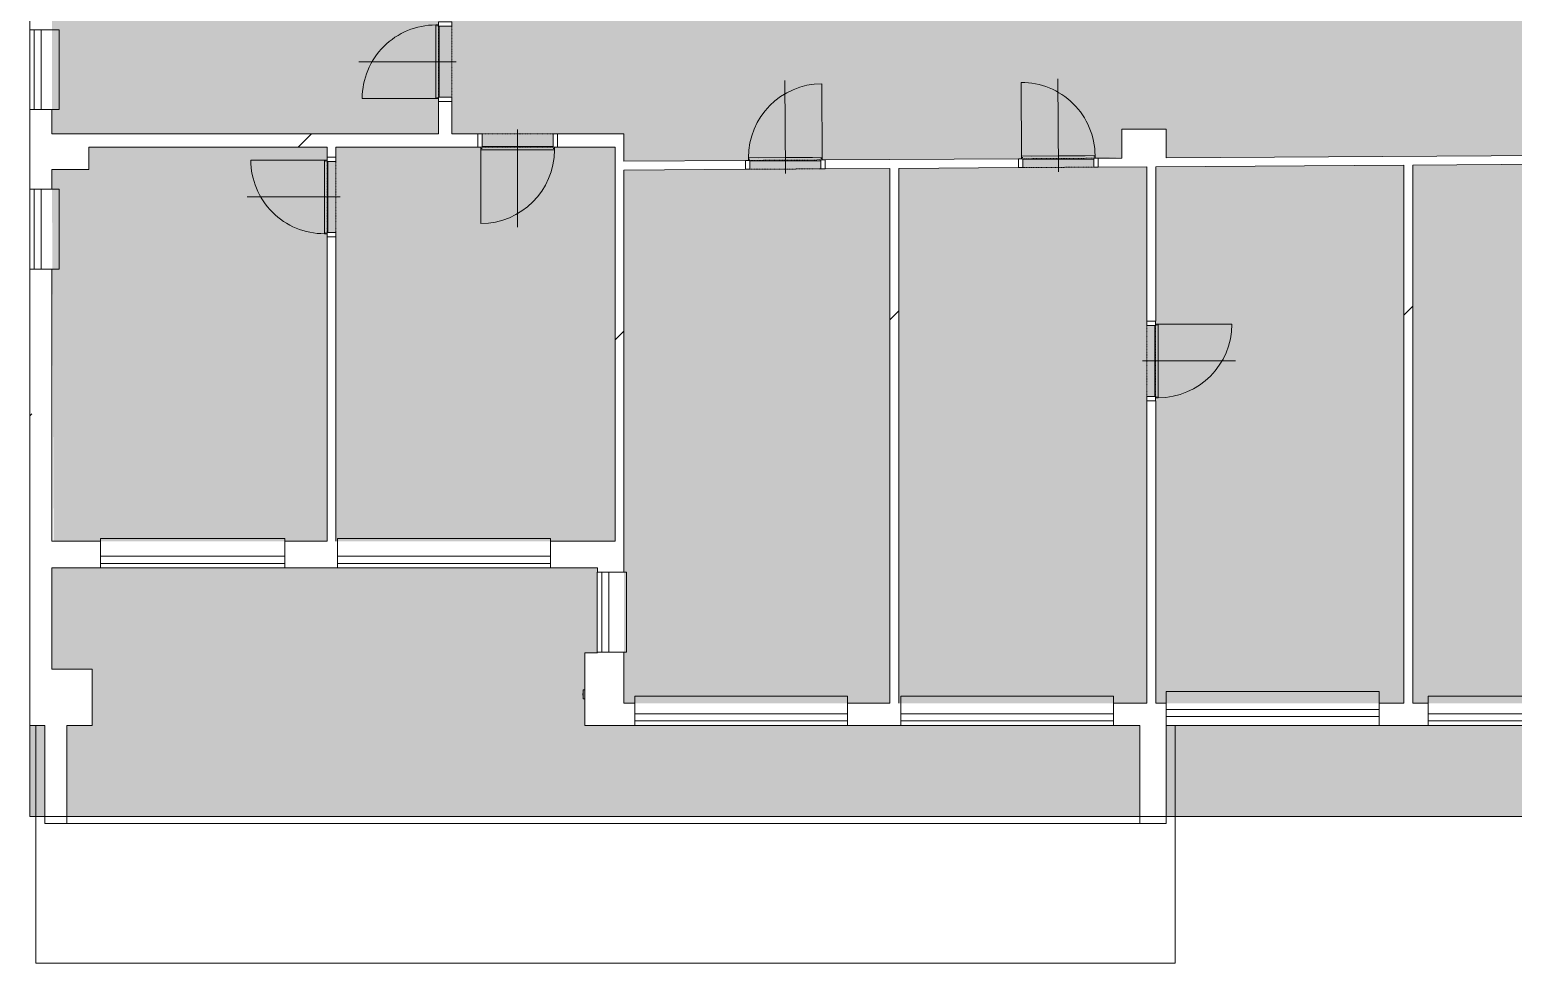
# Model space of a CAD drawing. Header units: millimetres. Extents: x -2665 to 226309, y -45352 to 20466.
# Drawn here: x 90903 to 107644, y -30617 to -20089 of the extents above; entities that cross this region are included whole.
import ezdxf

# ---------------------------------------------------------------- set-up
doc = ezdxf.new("R2010")
doc.units = ezdxf.units.MM
doc.linetypes.add('Čerchovaná se dvěma tečkami', pattern=[2.59, 1, -0.53, 0, -0.53, 0, -0.53])
for name, color, linetype, lineweight in [('A-DETL-GENF', 92, 'Continuous', 13), ('A-DETL-THIN', 151, 'Continuous', 13), ('A-DOOR', 31, 'Continuous', 13), ('A-DOOR-FRAM', 31, 'Continuous', 9), ('A-FLOR', 192, 'Continuous', 13), ('A-GENM', 13, 'Continuous', 13), ('A-GLAZ', 151, 'Continuous', 13), ('A-WALL', 113, 'Continuous', 13), ('A-WALL-PATT', 111, 'Continuous', 9), ('S-COLS', 52, 'Continuous', 13)]:
    doc.layers.add(name, color=color, linetype=linetype, lineweight=lineweight)
pattern_1 = [(45, (92359, 0), (-7184.2, 7184.2), []), (45, (95233, -3e-12), (-7184.2, 7184.2), []), (45, (100980, -7e-12), (-4310.5, 10058), [4064, -2032, 67.1, -1964.9])]

# ---------------------------------------------------------------- blocks, each defined once
blk = doc.blocks.new('DVERE_1k_oblozka - DD03_01_800x1970_koupelna-1549495-Mapka _ závislý 14')
at = {"layer": 'A-DOOR', "lineweight": 9}
for p, q in [((-415, 47), (-415, 907)), ((0, -103), (0, 947)), ((-400, 47), (-450, 47)), ((-450, 47), (-450, -53)), ((415, 77), (-415, 77)), ((-415, 77), (-415, 62)), ((-415, 62), (-400, 62)), ((-400, -53), (-400, 47)), ((-400, 37), (400, 37)), ((305, 77), (-305, 77)), ((400, 62), (415, 62)), ((450, 47), (400, 47)), ((400, 47), (400, -53)), ((415, 62), (415, 77)), ((415, 77), (415, 47)), ((415, 63), (415, 62)), ((450, -53), (450, 47)), ((-450, -53), (-400, -53)), ((400, -53), (450, -53))]:
    blk.add_line(p, q, dxfattribs=at)
at = {"layer": 'A-DOOR', "linetype": 'Čerchovaná se dvěma tečkami', "lineweight": 9}
for p, q in [((-400, 47), (400, 47)), ((-400, -53), (400, -53))]:
    blk.add_line(p, q, dxfattribs=at)
at = {"layer": 'A-DOOR', "lineweight": 9}
blk.add_arc((-415, 77), 830, 360, 90, dxfattribs=at)
at = {"layer": 'A-DOOR-FRAM'}
for p, q in [((-400, 47), (-450, 47)), ((-400, -53), (-400, 47)), ((400, 47), (400, -53)), ((400, 47), (450, 47)), ((-450, -53), (-400, -53)), ((450, -53), (400, -53))]:
    blk.add_line(p, q, dxfattribs=at)
blk = doc.blocks.new('DVERE_1k_oblozka - DD03_01_800x1970_koupelna-1549491-Mapka _ závislý 14')
at = {"layer": 'A-DOOR', "lineweight": 9}
for p, q in [((-450, 53), (-400, 53)), ((-450, -47), (-450, 53)), ((-400, 53), (-400, -47)), ((0, 103), (0, -947)), ((400, 53), (450, 53)), ((400, -47), (400, 53)), ((450, 53), (450, -47)), ((-400, -47), (-450, -47)), ((-415, -47), (-415, -907)), ((-415, -62), (-400, -62)), ((-415, -77), (-415, -62)), ((415, -77), (-415, -77)), ((-400, -37), (400, -37)), ((305, -77), (-305, -77)), ((450, -47), (400, -47)), ((400, -62), (415, -62)), ((415, -77), (415, -47)), ((415, -62), (415, -77))]:
    blk.add_line(p, q, dxfattribs=at)
at = {"layer": 'A-DOOR', "linetype": 'Čerchovaná se dvěma tečkami', "lineweight": 9}
for p, q in [((-400, 53), (400, 53)), ((-400, -47), (400, -47))]:
    blk.add_line(p, q, dxfattribs=at)
at = {"layer": 'A-DOOR', "lineweight": 9}
blk.add_arc((-415, -77), 830, 270, 0, dxfattribs=at)
at = {"layer": 'A-DOOR-FRAM'}
for p, q in [((-450, 53), (-400, 53)), ((-400, 53), (-400, -47)), ((400, -47), (400, 53)), ((450, 53), (400, 53)), ((-400, -47), (-450, -47)), ((400, -47), (450, -47))]:
    blk.add_line(p, q, dxfattribs=at)
blk = doc.blocks.new('DVERE_1k_oblozka - DD03_01_800x1970_koupelna-1549494-Mapka _ závislý 14')
at = {"layer": 'A-DOOR', "lineweight": 9}
for p, q in [((-450, 78), (-400, 78)), ((-450, -72), (-450, 78)), ((-400, 78), (-400, -72)), ((0, 128), (0, -972)), ((400, 78), (450, 78)), ((400, -72), (400, 78)), ((450, 78), (450, -72)), ((-400, -72), (-450, -72)), ((-415, -72), (-415, -932)), ((-415, -87), (-400, -87)), ((-415, -102), (-415, -87)), ((415, -102), (-415, -102)), ((-400, -62), (400, -62)), ((305, -102), (-305, -102)), ((450, -72), (400, -72)), ((400, -87), (415, -87)), ((415, -102), (415, -72)), ((415, -87), (415, -102))]:
    blk.add_line(p, q, dxfattribs=at)
at = {"layer": 'A-DOOR', "linetype": 'Čerchovaná se dvěma tečkami', "lineweight": 9}
for p, q in [((-400, 78), (400, 78)), ((-400, -72), (400, -72))]:
    blk.add_line(p, q, dxfattribs=at)
at = {"layer": 'A-DOOR', "lineweight": 9}
blk.add_arc((-415, -102), 830, 270, 0, dxfattribs=at)
at = {"layer": 'A-DOOR-FRAM'}
for p, q in [((-450, 78), (-400, 78)), ((-400, 78), (-400, -72)), ((400, -72), (400, 78)), ((450, 78), (400, 78)), ((-400, -72), (-450, -72)), ((400, -72), (450, -72))]:
    blk.add_line(p, q, dxfattribs=at)
blk = doc.blocks.new('DVERE_1k_oblozka - DD03_01_800x1970_koupelna-1549493-Mapka _ závislý 14')
at = {"layer": 'A-DOOR', "lineweight": 9}
for p, q in [((-415, 72), (-415, 932)), ((0, -128), (0, 972)), ((-400, 72), (-450, 72)), ((-450, 72), (-450, -78)), ((415, 102), (-415, 102)), ((-415, 102), (-415, 87)), ((-415, 87), (-400, 87)), ((-400, -78), (-400, 72)), ((-400, 62), (400, 62)), ((305, 102), (-305, 102)), ((400, 87), (415, 87)), ((450, 72), (400, 72)), ((400, 72), (400, -78)), ((415, 87), (415, 102)), ((415, 102), (415, 72)), ((450, -78), (450, 72)), ((-450, -78), (-400, -78)), ((400, -78), (450, -78))]:
    blk.add_line(p, q, dxfattribs=at)
at = {"layer": 'A-DOOR', "linetype": 'Čerchovaná se dvěma tečkami', "lineweight": 9}
for p, q in [((-400, 72), (400, 72)), ((-400, -78), (400, -78))]:
    blk.add_line(p, q, dxfattribs=at)
at = {"layer": 'A-DOOR', "lineweight": 9}
blk.add_arc((-415, 102), 830, 360, 90, dxfattribs=at)
at = {"layer": 'A-DOOR-FRAM'}
for p, q in [((-400, 72), (-450, 72)), ((-400, -78), (-400, 72)), ((400, 72), (400, -78)), ((400, 72), (450, 72)), ((-450, -78), (-400, -78)), ((450, -78), (400, -78))]:
    blk.add_line(p, q, dxfattribs=at)
blk = doc.blocks.new('DVERE_1k_oblozka - DD03_01_800x1970_koupelna-1549492-Mapka _ závislý 14')
at = {"layer": 'A-DOOR', "lineweight": 9}
for p, q in [((-450, 53), (-400, 53)), ((-450, -47), (-450, 53)), ((-400, 53), (-400, -47)), ((0, 103), (0, -947)), ((400, 53), (450, 53)), ((400, -47), (400, 53)), ((450, 53), (450, -47)), ((-400, -47), (-450, -47)), ((-415, -47), (-415, -907)), ((-415, -62), (-400, -62)), ((-415, -77), (-415, -62)), ((415, -77), (-415, -77)), ((-400, -37), (400, -37)), ((305, -77), (-305, -77)), ((450, -47), (400, -47)), ((400, -62), (415, -62)), ((415, -77), (415, -47)), ((415, -62), (415, -77))]:
    blk.add_line(p, q, dxfattribs=at)
at = {"layer": 'A-DOOR', "linetype": 'Čerchovaná se dvěma tečkami', "lineweight": 9}
for p, q in [((-400, 53), (400, 53)), ((-400, -47), (400, -47))]:
    blk.add_line(p, q, dxfattribs=at)
at = {"layer": 'A-DOOR', "lineweight": 9}
blk.add_arc((-415, -77), 830, 270, 0, dxfattribs=at)
at = {"layer": 'A-DOOR-FRAM'}
for p, q in [((-450, 53), (-400, 53)), ((-400, 53), (-400, -47)), ((400, -47), (400, 53)), ((450, 53), (400, 53)), ((-400, -47), (-450, -47)), ((400, -47), (450, -47))]:
    blk.add_line(p, q, dxfattribs=at)
blk = doc.blocks.new('DVERE_1k_oblozka - DD03_01_800x1970_koupelna-1549498-Mapka _ závislý 14')
at = {"layer": 'A-DOOR', "lineweight": 9}
for p, q in [((-415, 47), (-415, 907)), ((0, -103), (0, 947)), ((-400, 47), (-450, 47)), ((-450, 47), (-450, -53)), ((415, 77), (-415, 77)), ((-415, 77), (-415, 62)), ((-415, 62), (-400, 62)), ((-400, -53), (-400, 47)), ((-400, 37), (400, 37)), ((305, 77), (-305, 77)), ((400, 62), (415, 62)), ((450, 47), (400, 47)), ((400, 47), (400, -53)), ((415, 62), (415, 77)), ((415, 77), (415, 47)), ((450, -53), (450, 47)), ((-450, -53), (-400, -53)), ((400, -53), (450, -53))]:
    blk.add_line(p, q, dxfattribs=at)
at = {"layer": 'A-DOOR', "linetype": 'Čerchovaná se dvěma tečkami', "lineweight": 9}
for p, q in [((-400, 47), (400, 47)), ((-400, -53), (400, -53))]:
    blk.add_line(p, q, dxfattribs=at)
at = {"layer": 'A-DOOR', "lineweight": 9}
blk.add_arc((-415, 77), 830, 360, 90, dxfattribs=at)
at = {"layer": 'A-DOOR-FRAM'}
for p, q in [((-400, 47), (-450, 47)), ((-400, -53), (-400, 47)), ((400, 47), (400, -53)), ((400, 47), (450, 47)), ((-450, -53), (-400, -53)), ((450, -53), (400, -53))]:
    blk.add_line(p, q, dxfattribs=at)
blk = doc.blocks.new('OKNO_2k_nadsvetlik - OKNO_2k_nadsvetlik 2400 x 1850-V125-Mapka _ závislý 14')
at = {"layer": 'A-GLAZ', "lineweight": 9}
for p, q in [((-1200, 126), (1200, 126)), ((-1200, 75), (-1200, 126)), ((1200, 75), (-1200, 75)), ((-1200, 75), (1200, 75)), ((-1200, -5), (-1200, 75)), ((1200, 126), (1200, 75)), ((1200, 75), (1200, -5)), ((1200, -5), (-1200, -5))]:
    blk.add_line(p, q, dxfattribs=at)
blk = doc.blocks.new('parapet s nosem_vnitní - parapet s nosem_vnitní-1280305-Mapka _ závislý 14')
at = {"layer": 'A-GENM', "lineweight": 9}
for p, q in [((-1200, -190), (-1200, 0)), ((1200, 0), (1200, -190)), ((-1200, -190), (-1200, -200)), ((-1200, -200), (1200, -200)), ((-1200, -200), (1200, -200)), ((1200, -200), (1200, -190))]:
    blk.add_line(p, q, dxfattribs=at)
blk = doc.blocks.new('OKNO_2k_nadsvetlik - OKNO_2k_nadsvetlik 2400 x 1800-1972450-Mapka _ závislý 14')
at = {"layer": 'A-GLAZ', "color": 41, "lineweight": 9}
for p, q in [((-1200, 126), (1200, 126)), ((-1200, 25), (-1200, 126)), ((1200, 25), (-1200, 25)), ((-1200, 25), (1200, 25)), ((-1200, -55), (-1200, 25)), ((1200, 126), (1200, 25)), ((1200, 25), (1200, -55)), ((1200, -55), (-1200, -55))]:
    blk.add_line(p, q, dxfattribs=at)
blk = doc.blocks.new('parapet s nosem_vnitní - parapet s nosem_vnitní-V107-Mapka _ závislý 14')
at = {"layer": 'A-GENM', "color": 41, "lineweight": 9}
for p, q in [((-1200, -190), (-1200, 0)), ((1200, 0), (1200, -190)), ((-1200, -190), (-1200, -200)), ((-1200, -200), (1200, -200)), ((-1200, -200), (1200, -200)), ((1200, -200), (1200, -190))]:
    blk.add_line(p, q, dxfattribs=at)
blk = doc.blocks.new('OKNO_2k_nadsvetlik - OKNO_2k_nadsvetlik 2400 x 1800-2039437-Mapka _ závislý 14')
at = {"layer": 'A-GLAZ', "lineweight": 9}
for p, q in [((-1200, 126), (1200, 126)), ((-1200, 75), (-1200, 126)), ((1200, 75), (-1200, 75)), ((-1200, 75), (1200, 75)), ((-1200, -5), (-1200, 75)), ((1200, 126), (1200, 75)), ((1200, 75), (1200, -5)), ((1200, -5), (-1200, -5))]:
    blk.add_line(p, q, dxfattribs=at)
blk = doc.blocks.new('OKNO_1k_nadsvetlik - OKNO_1k_nadsvetlik_900 x 1700-1969443-Mapka _ závislý 14')
at = {"layer": 'A-GLAZ', "lineweight": 9}
for p, q in [((-450, 126), (450, 126)), ((-450, 75), (-450, 126)), ((450, 75), (-450, 75)), ((-450, 75), (450, 75)), ((-450, -5), (-450, 75)), ((450, 126), (450, 75)), ((450, 75), (450, -5)), ((450, -5), (-450, -5))]:
    blk.add_line(p, q, dxfattribs=at)
blk = doc.blocks.new('parapet s nosem_vnitní - parapet s nosem_vnitní-V90-Mapka _ závislý 14')
at = {"layer": 'A-GENM', "lineweight": 9}
for p, q in [((-450, -190), (-450, 0)), ((450, 0), (450, -190)), ((-450, -190), (-450, -200)), ((-450, -200), (450, -200)), ((-450, -200), (450, -200)), ((450, -200), (450, -190))]:
    blk.add_line(p, q, dxfattribs=at)
blk = doc.blocks.new('OKNO_2k_nadsvetlik - OKNO_2k_nadsvetlik 2080 x 1850-1972484-Mapka _ závislý 14')
at = {"layer": 'A-GLAZ', "lineweight": 9}
for p, q in [((-1040, 151), (1040, 151)), ((-1040, 100), (-1040, 151)), ((1040, 100), (-1040, 100)), ((-1040, 100), (1040, 100)), ((-1040, 20), (-1040, 100)), ((1040, 20), (-1040, 20)), ((1040, 151), (1040, 100)), ((1040, 100), (1040, 20))]:
    blk.add_line(p, q, dxfattribs=at)
blk = doc.blocks.new('parapet s nosem_vnitní - parapet s nosem_vnitní-1280332-Mapka _ závislý 14')
at = {"layer": 'A-GENM', "lineweight": 9}
for p, q in [((-1040, -190), (-1040, 0)), ((1040, 0), (1040, -190)), ((-1040, -190), (-1040, -200)), ((-1040, -200), (1040, -200)), ((-1040, -200), (1040, -200)), ((1040, -200), (1040, -190))]:
    blk.add_line(p, q, dxfattribs=at)
blk = doc.blocks.new('OKNO_2k_nadsvetlik - OKNO_2k_nadsvetlik 2400 x 1850-1972470-Mapka _ závislý 14')
at = {"layer": 'A-GLAZ', "lineweight": 9}
for p, q in [((-1200, 151), (1200, 151)), ((-1200, 100), (-1200, 151)), ((1200, 100), (-1200, 100)), ((-1200, 100), (1200, 100)), ((-1200, 20), (-1200, 100)), ((1200, 20), (-1200, 20)), ((1200, 151), (1200, 100)), ((1200, 100), (1200, 20))]:
    blk.add_line(p, q, dxfattribs=at)
blk = doc.blocks.new('Vypínač_venkovní_2 - Typ 1-1700573-Mapka _ závislý 14')
at = {"layer": 'A-GENM', "lineweight": 9}
for p, q in [((25, 240), (125, 240)), ((125, 240), (25, 240)), ((25, 240), (25, 220)), ((25, 220), (25, 240)), ((25, 220), (125, 220)), ((125, 220), (25, 220)), ((67, 243), (67, 240)), ((67, 243), (67, 240)), ((83, 243), (67, 243)), ((67, 240), (83, 240)), ((83, 240), (67, 240)), ((83, 240), (83, 243)), ((83, 240), (83, 243)), ((125, 220), (125, 240)), ((125, 220), (125, 240))]:
    blk.add_line(p, q, dxfattribs=at)
blk = doc.blocks.new('OKNO_1k_nadsvetlik - OKNO_1k_nadsvetlik_900 x 1850-2123857-Mapka _ závislý 14')
at = {"layer": 'A-GLAZ', "color": 41, "lineweight": 9}
for p, q in [((-450, 151), (450, 151)), ((-450, 100), (-450, 151)), ((450, 100), (-450, 100)), ((-450, 100), (450, 100)), ((-450, 20), (-450, 100)), ((450, 20), (-450, 20)), ((450, 151), (450, 100)), ((450, 100), (450, 20))]:
    blk.add_line(p, q, dxfattribs=at)
blk = doc.blocks.new('parapet s nosem_vnitní - parapet s nosem_vnitní-1280301-Mapka _ závislý 14')
at = {"layer": 'A-GENM', "color": 41, "lineweight": 9}
for p, q in [((-450, -190), (-450, 0)), ((450, 0), (450, -190)), ((-450, -190), (-450, -200)), ((-450, -200), (450, -200)), ((-450, -200), (450, -200)), ((450, -200), (450, -190))]:
    blk.add_line(p, q, dxfattribs=at)

msp = doc.modelspace()

# ---------------------------------------------------------------- hatches: boundary and pattern name
at = {"layer": 'A-DETL-GENF', "lineweight": 9}
h = msp.add_hatch(color=1, dxfattribs=at)
h.paths.add_polyline_path([(91073.8, -28962.3), (91073.8, -27933.8), (90903.8, -27933.8), (90903.8, -28962.3)])
h.paths.add_polyline_path([(103728.8, -28962.3), (109118.5, -28962.3), (109118.5, -27933.8), (103728.8, -27933.8), (103728.8, -28334)])
h.paths.add_polyline_path([(91323.8, -28962.3), (103428.8, -28962.3), (103428.8, -27933.8), (97168.8, -27933.8), (97168.8, -27115.5), (97308.8, -27115.5), (97308.8, -26157.5), (91153.8, -26157.5), (91153.8, -27300), (91608.8, -27300), (91608.8, -27933.8), (91323.8, -27933.8), (91323.8, -28937.8)])
h.paths.add_polyline_path([(137401.3, -17205.8), (137401.3, -17200.8), (137101.3, -17205.8)])
h.paths.add_polyline_path([(134713.3, -17205.8), (134713.3, -17520.8), (134393.3, -17520.8), (134393.3, -17205.8)])
h.paths.add_polyline_path([(131838.7, -10581.5), (131838.7, -10577.1), (131438.7, -10577.1)])
h.paths.add_polyline_path([(121062.8, -28812.5), (121208, -28812.5), (121208, -28417.5), (121608, -28417.5), (121608, -28812.5), (124102.5, -28812.5), (124111.8, -24292.5), (124202.5, -24292.5), (124202.5, -28812.5), (127202.5, -28812.5), (127202.5, -28277.5), (127302.5, -28277.5), (127302.5, -27406.7), (127177.5, -27406.7), (127177.5, -22812.5), (125122.5, -22812.5), (125122.5, -22712.5), (126150, -22712.5), (126150, -22544.8), (126375, -22544.8), (126375, -22712.5), (127177.5, -22712.5), (127177.5, -22382.3), (127831.8, -22382.3), (127831.8, -22532.3), (127302.5, -22532.3), (127302.5, -27156.7), (130487.5, -27156.7), (130487.5, -22532.3), (128631.8, -22532.3), (128631.8, -22382.3), (129051.8, -22382.3), (129051.8, -20532.3), (128607.8, -20532.3), (128607.8, -20432.3), (133622.8, -20432.3), (133622.8, -19232.3), (133262.8, -19232.3), (133262.8, -19132.3), (133872.8, -19132.3), (133872.8, -19579.6), (136012.8, -19579.6), (136012.8, -19829.6), (136812.8, -19829.6), (136812.8, -19579.6), (138952.8, -19579.6), (138952.8, -19829.6), (139852.8, -19829.6), (139852.8, -19579.6), (141096.3, -19579.6), (141096.3, -17452.4), (140718, -17455.7), (140715.8, -17205.8), (140148.8, -17205.8), (140148.8, -17500.8), (139848.8, -17500.8), (139848.8, -17205.8), (137401.3, -17205.8), (137401.3, -17500.8), (137101.3, -17500.8), (137101.3, -17205.8), (133827.8, -17205.8), (133827.8, -17957.1), (131996.6, -17957.1), (131996.6, -17269.7), (130858.7, -17269.7), (130858.7, -17944.7), (130758.7, -17944.7), (130758.7, -17169.7), (131288.7, -17169.7), (131288.7, -13702.1), (131438.7, -13702.1), (131438.7, -16585.8), (131838.7, -16585.8), (131838.7, -16955.8), (133150.9, -16955.8), (133089.5, -12682.4), (132208.7, -12686.3), (132208.3, -12586.6), (133108.8, -12582.3), (133089.5, -10573), (131838.7, -10584.2), (131838.7, -10977.1), (131438.7, -10977.1), (131438.7, -12590.2), (131608.3, -12590.9), (131608.3, -12689.4), (131438.7, -12690.9), (131438.7, -12902.1), (131288.7, -12902.1), (131288.7, -12690.9), (130899.5, -12690.9), (130899.1, -12592.8), (131288.7, -12590.2), (131288.7, -10585.2), (131118.5, -10577.1), (131117.4, -10406.4), (131067.3, -10392.4), (131066.9, -10372.1), (129417.1, -10372.1), (129416.9, -10417.9), (129367.4, -10418.2), (129368.6, -10598.2), (128937.8, -10622.1), (128969.6, -12601.9), (129423.1, -12599.7), (129423.6, -12699.7), (128969.6, -12701.9), (129039.5, -17272.1), (127574.4, -17272.1), (127574.4, -17972.1), (127164.4, -17972.1), (127164.4, -17272.1), (127074.4, -17272.1), (127074.4, -17172.1), (128938, -17172.1), (128837.5, -10601.8), (125846.3, -10622.1), (125846.3, -11022.1), (125446.3, -11022.1), (125446.3, -16631.1), (125866.3, -16631.1), (125866.3, -17172.1), (126274.4, -17172.1), (126274.4, -17272.1), (126194.4, -17272.1), (126194.4, -20886.6), (124313.8, -20879.4), (124314.4, -20729.2), (126094.4, -20729.4), (126094.4, -17272.1), (125446.3, -17272.1), (125446.3, -17584.7), (121629.4, -17584.7), (121629.4, -20718.5), (123414.4, -20725.4), (123413.8, -20875.6), (120422.9, -20863.7), (120423.5, -20713.7), (121529.4, -20713.9), (121529.4, -17584.7), (118305.3, -17584.7), (118305.3, -20705.3), (119523.5, -20710.1), (119522.9, -20860.1), (118005.3, -20854.1), (118005.3, -20036.3), (117372.8, -20036.3), (117372.8, -20245.5), (117092.7, -20235.7), (117096.2, -20135.8), (117272.8, -20137.5), (117272.8, -19936.3), (118205.3, -19936.3), (118205.3, -17584.7), (115669.5, -17584.7), (115669.5, -18746.3), (116151.7, -18746.3), (116115.9, -20101.5), (116296.6, -20107.8), (116293.2, -20207.8), (115616.7, -20184.2), (115652.1, -18846.3), (115385.3, -18846.3), (115385.3, -18746.3), (115569.5, -18746.3), (115569.5, -16829.6), (113859.5, -16829.6), (113859.5, -18186.3), (114490.7, -18186.3), (114490.7, -18746.3), (114785.3, -18746.3), (114785.3, -18846.3), (114490.7, -18846.3), (114490.7, -19546.3), (111888.6, -19546.3), (111888.6, -15711.9), (111988.6, -15711.9), (111988.6, -16229.6), (113018.6, -16229.6), (113018.6, -15869.6), (113118.6, -15869.6), (113118.6, -16679.6), (115159.5, -16679.6), (115159.5, -15947.1), (114216.1, -15947.1), (114216.1, -15711.9), (114316.1, -15711.9), (114316.1, -15847.1), (115259.5, -15847.4), (115259.5, -16679.6), (115569.5, -16679.6), (115569.5, -15010.1), (114316.1, -15010.1), (114316.1, -15111.9), (114216.1, -15111.9), (114216.1, -15010.1), (111988.6, -15010.1), (111988.6, -15111.9), (111888.6, -15111.9), (111888.6, -14801.9), (111988.6, -14801.9), (111988.6, -14910.1), (114216.1, -14910.1), (114216.1, -14700.1), (114316.1, -14712.2), (114316.1, -14910.1), (115569.5, -14910.1), (115569.5, -13920.1), (114316.1, -13920.1), (114316.1, -14100.1), (114216.1, -14100.1), (114216.1, -13920.1), (111988.6, -13920.1), (111988.6, -14201.9), (111888.6, -14201.9), (111888.6, -11677.5), (110551.7, -11677.5), (110551.7, -18362.5), (110601.7, -18362.5), (110601.7, -19013.3), (110216.4, -19013.3), (110216.4, -18913.3), (110451.7, -18913.3), (110451.7, -18362.5), (110401.7, -18343.3), (110396.5, -16403.3), (109521.3, -16403.3), (109521.3, -16443.3), (109186.7, -16443.3), (109186.7, -18243.3), (109266.7, -18243.3), (109266.7, -18913.3), (109416.4, -18913.3), (109416.4, -19013.3), (108394.5, -19013.3), (108394.5, -18913.3), (109166.7, -18913.3), (109166.7, -18343.3), (109086.7, -18343.3), (109086.7, -16443.3), (106344.5, -16443.3), (106344.5, -18913.3), (107694.5, -18913.3), (107681.3, -19013.3), (106344.5, -19013.3), (106344.5, -19651.8), (105195, -19656.1), (105195, -19506.1), (105894.5, -19503.5), (105894.5, -19143.3), (106194.5, -19143.3), (106194.5, -16443.3), (103591.3, -16443.3), (103573.7, -16843.3), (103191.3, -16843.3), (103191.3, -16443.3), (101828.6, -16443.3), (101828.6, -19518.9), (104394.4, -19509.3), (104394.4, -19659.2), (100979.2, -19671.9), (100978.6, -19522.1), (101728.6, -19518.9), (101728.6, -16443.3), (97616.3, -16443.3), (97616.3, -19534.9), (100178.6, -19525.3), (100179.2, -19675.1), (97516.3, -19685.2), (97516.3, -16843.3), (97181.3, -16843.3), (97181.3, -16143.3), (98452, -16140.2), (98452, -15478.3), (98792, -15478.3), (98792, -9996.2), (98382, -9996.2), (98382, -9446.2), (98792, -9446.2), (98792, -6966.2), (98362, -6966.2), (98362, -6451.2), (98792, -6451.2), (98792, -3625), (98102, -3625), (98102, -3525), (98792, -3525), (98792, -886.8), (98259.2, -886.8), (98259.2, -431.8), (92807, -431.8), (92807, -871.8), (92372, -890.9), (92372, -6443.2), (92792, -6443.2), (92792, -6963.2), (92372, -6963.2), (92372, -9240.2), (96965.4, -9183.6), (96965.4, -5995), (97054.8, -5994.7), (97069, -10326.7), (96969.2, -10327.1), (96965.4, -9283.6), (92807, -9340.2), (92807, -9908.2), (92372, -9908.2), (92372, -14261), (96982, -14199.3), (96972, -11127.1), (97071.8, -11126.7), (97082, -14299.3), (95675, -14319.1), (95675, -14534.9), (95575, -14534.9), (95575, -14319.1), (92017, -14376.8), (92017, -15446.9), (92041, -15451.8), (92042, -15451.8), (92827, -15451.8), (92827, -16130), (95120.1, -16130), (95120.1, -15402.4), (95675, -15402.4), (95665.1, -20050), (95515.1, -20050), (95515.1, -16430), (91568.8, -16430), (91568.8, -16830), (91153.8, -16830), (91153.8, -21265), (95515.1, -21265), (95515.1, -20850), (95665.1, -20850), (95665.1, -21265), (96008.8, -21265), (96008.8, -21415), (94358.2, -21415), (94358.2, -21575), (94258.2, -21575), (94258.2, -21415), (91568.8, -21415), (91568.8, -21665), (91153.8, -21665), (91173.4, -25857.5), (94258.2, -25857.5), (94258.2, -22375), (94358.2, -22375), (94358.2, -25857.5), (97508.8, -25857.5), (97508.8, -21415), (96808.8, -21415), (96808.8, -21265), (97608.8, -21265), (97608.8, -21571.7), (99030.2, -21563.2), (99030.8, -21662.9), (97608.8, -21671.7), (97608.8, -27683.8), (100608.8, -27683.8), (100608.8, -21653.1), (99830.8, -21653.1), (99830.2, -21557.9), (102110.2, -21543.7), (102110.2, -21643.7), (100708.8, -21653.1), (100708.8, -27683.8), (103508.8, -27683.8), (103508.8, -24224.3), (103608.8, -24224.3), (103608.8, -27683.8), (106408.8, -27683.8), (106408.8, -21617), (103608.8, -21635.1), (103608.8, -23424.3), (103508.8, -23424.3), (103508.8, -21635.1), (102910.7, -21634.4), (102910.8, -21538.8), (103227, -21523.1), (103227, -21212), (103727, -21212), (103727, -21533.7), (109168.5, -21499.9), (109168.5, -20299.4), (109268.5, -20299.4), (109268.5, -22382.5), (115311.7, -22382.5), (115311.7, -21322.5), (115231.7, -21322.5), (115231.7, -21222.5), (115661.7, -21222.5), (115661.7, -22712.5), (115905.7, -22712.5), (115896.5, -22812.5), (115311.7, -22812.5), (115311.7, -28812.5), (118405.7, -28812.5), (118405.7, -22812.5), (116705.7, -22812.5), (116705.7, -22712.5), (119525.7, -22712.5), (119525.7, -22812.5), (118505.7, -22812.5), (118505.7, -28812.5), (121031.1, -28812.5)])
h.paths.add_polyline_path([(106508.8, -27683.8), (109205.7, -27683.8), (109205.7, -27206.6), (109605.7, -27206.6), (109605.7, -24439.4), (109168.5, -24439.4), (109168.5, -21599.9), (106508.8, -21617), (106508.8, -26063.7)])
h.paths.add_polyline_path([(132327, -27156.7), (133622.8, -27156.7), (133622.8, -22765.8), (133207.8, -22765.8), (133207.8, -22365.8), (133622.8, -22365.8), (133622.8, -20532.3), (129151.8, -20532.3), (129151.8, -22382.3), (130612.5, -22382.3), (130612.5, -27156.7)])
h.paths.add_polyline_path([(113485.7, -25319.4), (114370.7, -25319.4), (114385.7, -25069.4), (114961.7, -25069.4), (114961.7, -22712.5), (115311.7, -22712.5), (115311.7, -22482.5), (109268.5, -22482.5), (109268.5, -24339.4), (109855.7, -24339.4), (109855.7, -25069.4), (110395.7, -25069.4), (110395.7, -25319.4), (111295.7, -25319.4), (111295.7, -25069.4), (113485.7, -25069.4)])
h.paths.add_polyline_path([(124102.5, -23492.5), (124102.5, -22812.5), (122902.5, -22812.5), (122902.5, -23462.5), (122802.5, -23462.5), (122802.5, -22812.5), (122752.5, -22812.5), (122752.5, -22712.5), (124322.5, -22712.5), (124322.5, -22812.5), (124202.5, -22812.5), (124202.5, -23492.5), (124111.8, -23492.5)])
h.paths.add_polyline_path([(121638.2, -22812.5), (120325.7, -22812.5), (120325.7, -22712.5), (121138.2, -22712.5), (121138.2, -22362.5), (121638.2, -22362.5), (121638.2, -22712.5), (121952.5, -22712.5), (121952.5, -22812.5), (121902.5, -22812.5)])
h.paths.add_polyline_path([(110346.7, -21322.5), (110346.7, -21222.5), (114631.7, -21222.5), (114631.7, -21322.5), (111788.9, -21322.5)])
h.paths.add_polyline_path([(116015.9, -20098), (116049, -18846.3), (115752.1, -18846.3), (115719.3, -20087.7), (115896.5, -20093.9)])
h.paths.add_polyline_path([(114390.7, -19446.3), (114390.7, -18286.3), (113190.7, -18286.3), (113190.7, -18686.3), (113090.7, -18686.3), (113090.7, -18286.3), (111988.6, -18286.3), (111988.6, -19446.3), (113090.7, -19446.3), (113090.7, -19286.3), (113190.7, -19286.3), (113190.7, -19446.3), (114363.7, -19446.3)])
h.paths.add_polyline_path([(132462.8, -19232.3), (128967.8, -19232.3), (128967.8, -19132.3), (132462.8, -19132.3)])
h.paths.add_polyline_path([(113190.7, -18186.3), (113559.5, -18186.3), (113559.5, -16779.6), (113018.6, -16779.6), (113018.6, -16329.6), (111988.6, -16329.6), (111988.6, -18186.3), (113090.7, -18186.3)])
h.paths.add_polyline_path([(132096.6, -17857.1), (133727.8, -17857.1), (133727.8, -17205.8), (132096.6, -17205.8), (132096.6, -17269.7)])
h.paths.add_polyline_path([(115919.5, -17334.7), (115984.5, -17334.7), (115984.5, -4240.9), (115919.5, -4240.9), (115896.5, -11621.2), (115819.5, -11605.8), (115569.5, -11605.8), (115569.5, -11479.2), (113186.3, -11479.2), (113186.3, -11379.2), (115569.5, -11379.2), (115569.5, -10845.8), (115523.8, -10845.8), (115523.8, -10445.8), (115569.5, -10445.8), (115569.5, -4240.9), (109161.9, -4240.9), (109161.9, -16143.3), (109521.3, -16143.3), (109521.3, -16253.3), (110401.7, -16253.3), (110401.7, -11527.5), (111888.6, -11527.5), (111888.6, -11379.2), (112386.3, -11379.2), (112386.3, -11479.2), (111988.6, -11479.2), (111988.6, -13770.1), (115569.5, -13770.1), (115569.5, -12505.8), (115896.5, -12486.6), (115919.5, -12480.8), (115919.5, -17323.9)])
h.paths.add_polyline_path([(140148.8, -17205.8), (140148.8, -17200.8), (139848.8, -17205.8)])
h.paths.add_polyline_path([(133250.9, -16955.8), (134471.3, -16955.8), (134471.3, -16555.8), (134871.3, -16555.8), (134887.5, -16955.8), (140446.3, -16955.8), (140446.3, -16583.6), (140846.3, -16583.6), (140846.3, -10920.5), (140446.3, -10920.5), (140446.3, -10523.2), (134859.3, -10564.9), (134859.3, -11196.4), (134765.2, -11196.3), (134762.9, -10951.7), (134442, -10951.7), (134439.3, -10563.9), (134288.5, -10564.9), (134287.3, -10384.9), (133187.3, -10392.4), (133174.3, -10932.6), (133192.8, -10917.8), (133219.1, -13547.4), (134786.6, -13507.5), (134786.6, -11997.1), (134872.6, -11997.2), (134871.3, -13605.3), (133219.1, -13647.4)])
h.paths.add_polyline_path([(92042, -16140), (92041, -16130), (92041, -16140)])
h.paths.add_polyline_path([(95575, -15384.9), (95575.1, -15334.9), (95675, -15334.9), (95665.1, -15384.9), (95575.1, -15384.9)])
h.paths.add_polyline_path([(96952.2, -5195), (96946.7, -3525), (97302, -3525), (97302, -3625), (97047, -3625), (97047, -5194.7)])
at = {"layer": 'A-WALL-PATT'}
h = msp.add_hatch(dxfattribs=at)
h.set_pattern_fill('FP_20', color=256, angle=45, style=0, pattern_type=2)
h.set_pattern_definition(pattern_1)
h.paths.add_polyline_path([(90903.8, -27933.8), (91153.8, -27933.8), (91153.8, -22788.8), (90903.8, -22788.8), (90903.8, -27300)])
h.paths.add_polyline_path([(90903.8, -21888.8), (91153.8, -21888.8), (91139.5, -20988.8), (90903.8, -20988.8), (90903.8, -21665)])
h.paths.add_polyline_path([(90953.8, -20088.8), (91153.8, -20088.8), (91153.8, -16430), (90903.8, -16430), (90903.8, -20088.8)])
h = msp.add_hatch(dxfattribs=at)
h.set_pattern_fill('FP_19', color=256, angle=45, style=0, pattern_type=2)
h.set_pattern_definition(pattern_1)
h.paths.add_polyline_path([(95515.1, -21265), (95665.1, -21265), (95665.1, -20900), (95515.1, -20900)])
h.paths.add_polyline_path([(95665.1, -20000), (95665.1, -16430), (95515.1, -16430), (95515.1, -20000)])
h = msp.add_hatch(dxfattribs=at)
h.set_pattern_fill('FP_19', color=256, angle=45, style=0, pattern_type=2)
h.set_pattern_definition(pattern_1)
h.paths.add_polyline_path([(91250.8, -21665), (91568.8, -21665), (91568.8, -21265), (91153.8, -21265), (91153.8, -21665)])
h = msp.add_hatch(dxfattribs=at)
h.set_pattern_fill('FP_19', color=256, angle=45, style=0, pattern_type=2)
h.set_pattern_definition(pattern_1)
h.paths.add_polyline_path([(97608.8, -21415), (97608.8, -21265), (96858.8, -21265), (96858.8, -21415), (97508.8, -21415)])
h.paths.add_polyline_path([(91568.8, -21415), (95958.8, -21415), (95958.8, -21265), (91568.8, -21265)])
h = msp.add_hatch(dxfattribs=at)
h.set_pattern_fill('FP_19', color=256, angle=45, style=0, pattern_type=2)
h.set_pattern_definition(pattern_1)
h.paths.add_polyline_path([(94358.2, -25857.5), (94358.2, -22425), (94258.2, -22425), (94258.2, -25857.5)])
h.paths.add_polyline_path([(94258.2, -21525), (94358.2, -21523.1), (94358.2, -21415), (94258.2, -21415), (94258.2, -21523.1)])
h = msp.add_hatch(dxfattribs=at)
h.set_pattern_fill('FP_19', color=256, angle=45, style=0, pattern_type=2)
h.set_pattern_definition(pattern_1)
h.paths.add_polyline_path([(97608.8, -25857.5), (97608.8, -21415), (97508.8, -21415), (97508.8, -25857.5)])
h = msp.add_hatch(dxfattribs=at)
h.set_pattern_fill('FP_27', color=256, angle=45, style=0, pattern_type=2)
h.set_pattern_definition([(45.356, (92359, 0), (-7228.7, 7139.4), []), (45.356, (95233, 18), (-7228.7, 7139.4), []), (45.356, (100980, 54), (-4373, 10031), [4064, -2032, 67, -1965])])
h.paths.add_polyline_path([(97608.8, -21671.7), (98980.8, -21662.9), (98980.2, -21563.2), (97608.8, -21571.7), (97608.8, -21663.2)])
h.paths.add_polyline_path([(99880.8, -21657.6), (102060.8, -21644.1), (102060.2, -21544.1), (99880.2, -21557.9), (99880.8, -21653.1)])
h.paths.add_polyline_path([(102960.8, -21638.5), (109168.5, -21599.9), (109168.5, -21499.9), (103727, -21533.7), (103727, -21562), (103227, -21562), (103227, -21536.8), (102960.1, -21538.5), (102960.3, -21562)])
h = msp.add_hatch(dxfattribs=at)
h.set_pattern_fill('FP_19', color=256, angle=45, style=0, pattern_type=2)
h.set_pattern_definition(pattern_1)
h.paths.add_polyline_path([(100608.8, -27683.8), (100708.8, -27683.8), (100708.8, -21652.4), (100608.8, -21653.1), (100608.8, -26063.7)])
h = msp.add_hatch(dxfattribs=at)
h.set_pattern_fill('FP_19', color=256, angle=45, style=0, pattern_type=2)
h.set_pattern_definition(pattern_1)
h.paths.add_polyline_path([(103608.8, -27683.8), (103608.8, -24274.3), (103508.8, -24274.3), (103508.8, -27683.8), (103573.7, -27683.8)])
h.paths.add_polyline_path([(103608.8, -23374.3), (103608.8, -21634.4), (103508.8, -21635.1), (103508.8, -23374.3), (103573.7, -23374.3)])
h = msp.add_hatch(dxfattribs=at)
h.set_pattern_fill('FP_19', color=256, angle=45, style=0, pattern_type=2)
h.set_pattern_definition(pattern_1)
h.paths.add_polyline_path([(106408.8, -27683.8), (106508.8, -27683.8), (106508.8, -21616.4), (106408.8, -21617), (106408.8, -26063.7)])
h = msp.add_hatch(dxfattribs=at)
h.set_pattern_fill('FP_25', color=256, angle=45, style=0, pattern_type=2)
h.set_pattern_definition(pattern_1)
h.paths.add_polyline_path([(91153.8, -26157.5), (91703.8, -26157.5), (91703.8, -25857.5), (91153.8, -25857.5)])
h.paths.add_polyline_path([(93783.8, -26157.5), (94378.2, -26157.5), (94358.2, -25857.5), (93783.8, -25857.5), (93783.8, -26107.5)])
h.paths.add_polyline_path([(97308.8, -26157.5), (97608.8, -26157.5), (97608.8, -25857.5), (96778.2, -25857.5), (96778.2, -26157.5)])
h = msp.add_hatch(dxfattribs=at)
h.set_pattern_fill('FP_19', color=256, angle=45, style=0, pattern_type=2)
h.set_pattern_definition([(45, (92359, 0), (-7184.2, 7184.2), []), (45, (95233, -2e-12), (-7184.2, 7184.2), []), (45, (100980, -6e-12), (-4310.5, 10058), [4064, -2032, 67, -1965])])
h.paths.add_polyline_path([(97608.8, -26207.5), (97608.8, -26157.5), (97308.8, -26157.5), (97308.8, -26207.5), (97438.8, -26207.5)])
h = msp.add_hatch(dxfattribs=at)
h.set_pattern_fill('FP_19', color=256, angle=45, style=0, pattern_type=2)
h.set_pattern_definition(pattern_1)
h.paths.add_polyline_path([(97168.8, -27933.8), (97608.8, -27933.8), (97608.8, -27115.5), (97168.8, -27115.5), (97168.8, -27683.8)])
h = msp.add_hatch(dxfattribs=at)
h.set_pattern_fill('FP_20', color=256, angle=45, style=0, pattern_type=2)
h.set_pattern_definition(pattern_1)
h.paths.add_polyline_path([(91323.8, -27933.8), (91608.8, -27933.8), (91608.8, -27300), (91153.8, -27300), (91153.8, -27933.8), (91250.8, -27933.8)])
h = msp.add_hatch(dxfattribs=at)
h.set_pattern_fill('FP_19', color=256, angle=45, style=0, pattern_type=2)
h.set_pattern_definition(pattern_1)
h.paths.add_polyline_path([(97731.6, -27933.8), (97731.6, -27683.8), (97608.8, -27683.8), (97608.8, -27933.8)])
h.paths.add_polyline_path([(109855.7, -27933.8), (109855.7, -27683.8), (109083.4, -27683.8), (109083.4, -27933.8), (109605.7, -27933.8)])
h.paths.add_polyline_path([(100708.8, -27933.8), (100731.6, -27933.8), (100708.8, -27683.8), (100131.6, -27683.8), (100131.6, -27933.8), (100608.8, -27933.8)])
h.paths.add_polyline_path([(103573.7, -27933.8), (103728.8, -27933.8), (103728.8, -27683.8), (103131.6, -27683.8), (103131.6, -27933.8), (103508.8, -27933.8)])
h.paths.add_polyline_path([(106683.4, -27933.8), (106683.4, -27683.8), (106128.8, -27683.8), (106128.8, -27933.8), (106508.8, -27933.8)])
h = msp.add_hatch(dxfattribs=at)
h.set_pattern_fill('FP_20', color=256, angle=45, style=0, pattern_type=2)
h.set_pattern_definition(pattern_1)
h.paths.add_polyline_path([(91323.8, -29041.8), (91323.8, -27933.8), (91073.8, -27933.8), (91073.8, -29041.8), (91250.8, -29041.8)])
h = msp.add_hatch(dxfattribs=at)
h.set_pattern_fill('FP_19', color=256, angle=45, style=0, pattern_type=2)
h.set_pattern_definition(pattern_1)
h.paths.add_polyline_path([(103728.8, -29041.8), (103728.8, -27933.8), (103428.8, -27933.8), (103428.8, -29041.8), (103573.7, -29041.8)])
at = {"layer": 'S-COLS', "lineweight": 9}
h = msp.add_hatch(dxfattribs=at)
h.set_pattern_fill('FP_61', color=256, style=0, pattern_type=2)
h.set_pattern_definition([(45, (92359, 0), (-7184, 7184), []), (45, (95233, 0), (-7184, 7184), []), (45, (100980, 0), (-4310.5, 10058), [4064, -2032, 67, -1965])])
h.paths.add_polyline_path([(103573.7, -21562), (103727, -21562), (103727, -21212), (103227, -21212), (103227, -21562)])

# ---------------------------------------------------------------- linework, layer by layer
at = {"layer": 'A-DETL-THIN', "lineweight": 9}
for p, q in [((90903.8, -16142.3), (90903.8, -28962.3)), ((90903.8, -28962.3), (109118.5, -28962.3))]:
    msp.add_line(p, q, dxfattribs=at)
at = {"layer": 'A-FLOR', "lineweight": 9}
for p, q in [((90973.8, -30617.1), (90973.8, -27933.8)), ((103828.8, -27934.8), (103828.8, -30617.1)), ((91323.8, -29041.8), (103428.8, -29041.8)), ((103828.8, -30617.1), (90973.8, -30617.1))]:
    msp.add_line(p, q, dxfattribs=at)
at = {"layer": 'A-WALL', "lineweight": 9}
for p, q in [((95515.1, -20900), (95515.1, -21265)), ((95665.1, -21265), (95665.1, -20900)), ((90903.8, -20988.8), (90903.8, -21888.8)), ((91153.8, -21265), (91153.8, -20988.8)), ((95515.1, -21265), (91153.8, -21265)), ((91568.8, -21665), (91568.8, -21415)), ((91568.8, -21415), (94258.2, -21415)), ((94258.2, -21415), (94258.2, -21525)), ((94358.2, -21415), (95958.8, -21415)), ((94358.2, -21525), (94358.2, -21415)), ((95958.8, -21265), (95665.1, -21265)), ((97608.8, -21265), (96858.8, -21265)), ((96858.8, -21415), (97508.8, -21415)), ((97508.8, -21415), (97508.8, -25857.5)), ((97608.8, -21571.7), (97608.8, -21265)), ((98980.2, -21563.2), (97608.8, -21571.7)), ((102060.2, -21544.1), (99880.2, -21557.6)), ((103227, -21536.8), (102960.1, -21538.5)), ((109168.5, -21499.9), (103727, -21533.7)), ((91153.8, -21888.8), (91153.8, -21665)), ((91153.8, -21665), (91568.8, -21665)), ((97608.8, -21671.7), (98980.8, -21663.2)), ((97608.8, -26207.5), (97608.8, -21671.7)), ((99880.8, -21657.6), (100608.8, -21653.1)), ((100608.8, -21653.1), (100608.8, -27683.8)), ((100708.8, -21652.4), (102060.8, -21644.1)), ((100708.8, -27683.8), (100708.8, -21652.4)), ((102960.8, -21638.5), (103508.8, -21635.1)), ((103508.8, -21635.1), (103508.8, -23374.3)), ((103608.8, -21634.4), (106408.8, -21617)), ((103608.8, -23374.3), (103608.8, -21634.4)), ((106408.8, -21617), (106408.8, -27683.8)), ((106508.8, -21616.4), (109168.5, -21599.9)), ((106508.8, -27683.8), (106508.8, -21616.4)), ((94258.2, -22425), (94258.2, -25857.5)), ((94358.2, -25857.5), (94358.2, -22425)), ((90903.8, -22788.8), (90903.8, -27933.8)), ((91153.8, -25857.5), (91153.8, -22788.8)), ((103508.8, -24274.3), (103508.8, -27683.8)), ((103608.8, -27683.8), (103608.8, -24274.3)), ((91703.8, -25857.5), (91153.8, -25857.5)), ((94258.2, -25857.5), (93783.8, -25857.5)), ((97508.8, -25857.5), (96778.2, -25857.5)), ((91153.8, -27300), (91153.8, -26157.5)), ((91153.8, -26157.5), (91703.8, -26157.5)), ((93783.8, -26157.5), (94378.2, -26157.5)), ((96778.2, -26157.5), (97308.8, -26157.5)), ((97308.8, -26157.5), (97308.8, -26207.5)), ((97168.8, -27115.5), (97168.8, -27933.8)), ((97308.8, -27115.5), (97168.8, -27115.5)), ((97608.8, -27683.8), (97608.8, -27115.5)), ((91608.8, -27300), (91153.8, -27300)), ((91608.8, -27933.8), (91608.8, -27300)), ((97731.6, -27683.8), (97608.8, -27683.8)), ((100608.8, -27683.8), (100131.6, -27683.8)), ((103508.8, -27683.8), (103131.6, -27683.8)), ((103728.8, -27683.8), (103608.8, -27683.8)), ((106408.8, -27683.8), (106128.8, -27683.8)), ((106683.4, -27683.8), (106508.8, -27683.8)), ((90903.8, -27933.8), (91073.8, -27933.8)), ((91073.8, -27933.8), (91073.8, -29041.8)), ((91323.8, -29041.8), (91323.8, -27933.8)), ((91323.8, -27933.8), (91608.8, -27933.8)), ((97168.8, -27933.8), (97731.6, -27933.8)), ((100131.6, -27933.8), (100731.6, -27933.8)), ((103131.6, -27933.8), (103428.8, -27933.8)), ((103428.8, -27933.8), (103428.8, -29041.8)), ((103728.8, -29041.8), (103728.8, -27934.8)), ((106128.8, -27933.8), (106683.4, -27933.8)), ((91073.8, -29041.8), (91323.8, -29041.8)), ((103428.8, -29041.8), (103728.8, -29041.8))]:
    msp.add_line(p, q, dxfattribs=at)
at = {"layer": 'S-COLS', "lineweight": 9}
for p, q in [((103727, -21212), (103227, -21212)), ((103227, -21212), (103227, -21536.8)), ((103727, -21533.7), (103727, -21212))]:
    msp.add_line(p, q, dxfattribs=at)

# ---------------------------------------------------------------- block references
at = {"layer": 'A-DOOR', "lineweight": 9}
for name, p, rotation in [('DVERE_1k_oblozka - DD03_01_800x1970_koupelna-1549493-Mapka _ závislý 14', (95587.2, -20450), 89.99999999999993), ('DVERE_1k_oblozka - DD03_01_800x1970_koupelna-1549491-Mapka _ závislý 14', (99430.5, -21607.5), 180.355931784545), ('DVERE_1k_oblozka - DD03_01_800x1970_koupelna-1549495-Mapka _ závislý 14', (102510.4, -21588.4), 0.355931784544985), ('DVERE_1k_oblozka - DD03_01_800x1970_koupelna-1549492-Mapka _ závislý 14', (94305.3, -21975), 269.9999999999999), ('DVERE_1k_oblozka - DD03_01_800x1970_koupelna-1549498-Mapka _ závislý 14', (103561.6, -23824.3), 269.9999999999999)]:
    msp.add_blockref(name, p, dxfattribs=dict(at, rotation=rotation))
msp.add_blockref('DVERE_1k_oblozka - DD03_01_800x1970_koupelna-1549494-Mapka _ závislý 14', (96408.8, -21342.9), dxfattribs=at)
at = {"layer": 'A-GENM', "lineweight": 9}
for name, p, rotation in [('parapet s nosem_vnitní - parapet s nosem_vnitní-V90-Mapka _ závislý 14', (91033.8, -20538.8), 89.99999999999991), ('parapet s nosem_vnitní - parapet s nosem_vnitní-V90-Mapka _ závislý 14', (91033.8, -22338.8), 89.99999999999991), ('parapet s nosem_vnitní - parapet s nosem_vnitní-1280332-Mapka _ závislý 14', (92743.8, -26027.5), 180), ('parapet s nosem_vnitní - parapet s nosem_vnitní-1280305-Mapka _ závislý 14', (95578.2, -26027.5), 180), ('Vypínač_venkovní_2 - Typ 1-1700573-Mapka _ závislý 14', (97388.8, -27658.8), 89.9999999999999), ('parapet s nosem_vnitní - parapet s nosem_vnitní-1280305-Mapka _ závislý 14', (98931.6, -27803.8), 180), ('parapet s nosem_vnitní - parapet s nosem_vnitní-1280305-Mapka _ závislý 14', (101931.6, -27803.8), 180), ('parapet s nosem_vnitní - parapet s nosem_vnitní-1280305-Mapka _ závislý 14', (107883.4, -27803.8), 180)]:
    msp.add_blockref(name, p, dxfattribs=dict(at, rotation=rotation))
at = {"layer": 'A-GENM', "color": 41, "lineweight": 9}
for name, p, rotation in [('parapet s nosem_vnitní - parapet s nosem_vnitní-1280301-Mapka _ závislý 14', (97438.8, -26657.5), 90), ('parapet s nosem_vnitní - parapet s nosem_vnitní-V107-Mapka _ závislý 14', (104928.8, -27753.8), 180)]:
    msp.add_blockref(name, p, dxfattribs=dict(at, rotation=rotation))
at = {"layer": 'A-GLAZ', "lineweight": 9}
for name, p, rotation in [('OKNO_1k_nadsvetlik - OKNO_1k_nadsvetlik_900 x 1700-1969443-Mapka _ závislý 14', (91028.8, -20538.8), 89.99999999999991), ('OKNO_1k_nadsvetlik - OKNO_1k_nadsvetlik_900 x 1700-1969443-Mapka _ závislý 14', (91028.8, -22338.8), 89.99999999999991), ('OKNO_2k_nadsvetlik - OKNO_2k_nadsvetlik 2080 x 1850-1972484-Mapka _ závislý 14', (92743.8, -26007.5), 180), ('OKNO_2k_nadsvetlik - OKNO_2k_nadsvetlik 2400 x 1850-1972470-Mapka _ závislý 14', (95578.2, -26007.5), 180), ('OKNO_2k_nadsvetlik - OKNO_2k_nadsvetlik 2400 x 1850-V125-Mapka _ závislý 14', (98931.6, -27808.8), 180), ('OKNO_2k_nadsvetlik - OKNO_2k_nadsvetlik 2400 x 1850-V125-Mapka _ závislý 14', (101931.6, -27808.8), 180), ('OKNO_2k_nadsvetlik - OKNO_2k_nadsvetlik 2400 x 1800-2039437-Mapka _ závislý 14', (107883.4, -27808.8), 180)]:
    msp.add_blockref(name, p, dxfattribs=dict(at, rotation=rotation))
at = {"layer": 'A-GLAZ', "color": 41, "lineweight": 9}
for name, p, rotation in [('OKNO_1k_nadsvetlik - OKNO_1k_nadsvetlik_900 x 1850-2123857-Mapka _ závislý 14', (97458.8, -26657.5), 90), ('OKNO_2k_nadsvetlik - OKNO_2k_nadsvetlik 2400 x 1800-1972450-Mapka _ závislý 14', (104928.8, -27808.8), 180)]:
    msp.add_blockref(name, p, dxfattribs=dict(at, rotation=rotation))

doc.saveas('drawing.dxf')
